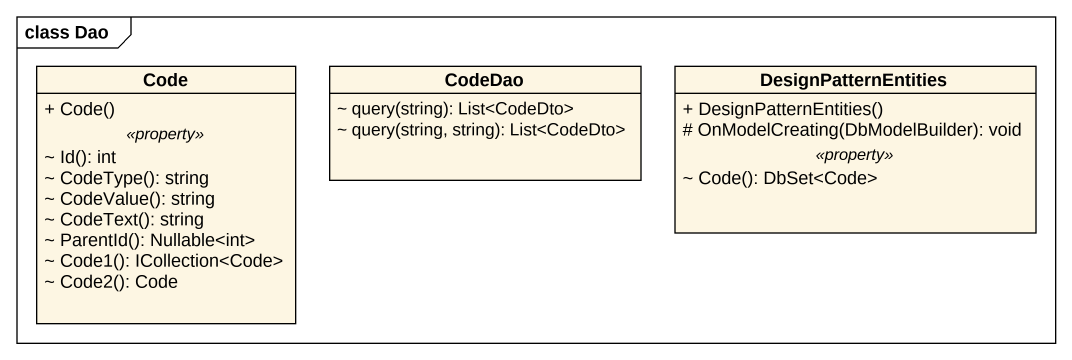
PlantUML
@startuml
mainframe class Dao
hide circle
hide empty members
skinparam classAttributeIconSize 0
class Code {
  + Code()
  .. <<property>> ..
  ~ Id(): int
  ~ CodeType(): string
  ~ CodeValue(): string
  ~ CodeText(): string
  ~ ParentId(): Nullable<int>
  ~ Code1(): ICollection~<Code>
  ~ Code2(): Code
}
class CodeDao {
  ~ query(string): List<CodeDto>
  ~ query(string, string): List<CodeDto>
}
class DesignPatternEntities {
  + DesignPatternEntities()
  # OnModelCreating(DbModelBuilder): void
  .. <<property>> ..
  ~ Code(): DbSet~<Code>
}
@enduml
